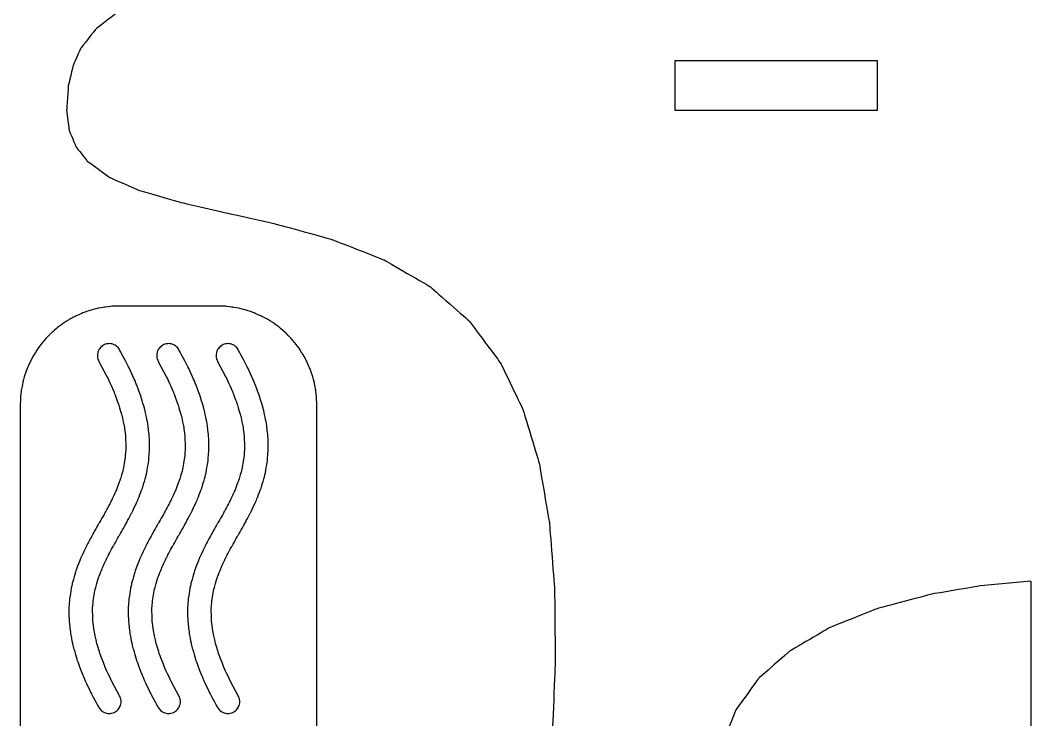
# Model space of a CAD drawing. Header units: centimetres. Extents: x -35.4 to 30.2, y -20.1 to 20.9.
# Drawn here: x 9.2 to 19.42, y -5.74 to 1.33 of the extents above; entities that cross this region are included whole.
import ezdxf

# ---------------------------------------------------------------- set-up
doc = ezdxf.new("R2010")
doc.units = ezdxf.units.CM
doc.header["$MEASUREMENT"] = 0
doc.layers.add('Capa 1', color=7, linetype='Continuous')

msp = doc.modelspace()

# ---------------------------------------------------------------- linework, layer by layer
at = {"layer": 'Capa 1', "color": 1, "lineweight": 25}
for points, knots in [([(9.66697, 20.91947), (9.66697, 20.91947), (9.69244, 20.71479), (9.69244, 20.71479), (9.69244, 20.71479), (9.69244, 20.71479), (9.76416, 20.54525), (9.76416, 20.54525), (9.76416, 20.54525), (9.76416, 20.54525), (9.87539, 20.40533), (9.87539, 20.40533), (9.87539, 20.40533), (9.87539, 20.40533), (10.10279, 20.23992), (10.10279, 20.23992), (10.10279, 20.23992), (10.10279, 20.23992), (10.38636, 20.11436), (10.38636, 20.11436), (10.38636, 20.11436), (10.38636, 20.11436), (10.82362, 19.98606), (10.82362, 19.98606), (10.82362, 19.98606), (10.82362, 19.98606), (11.2986, 19.87814), (11.2986, 19.87814), (11.2986, 19.87814), (11.2986, 19.87814), (11.78456, 19.76885), (11.78456, 19.76885), (11.78456, 19.76885), (11.78456, 19.76885), (12.3526, 19.61187), (12.3526, 19.61187), (12.3526, 19.61187), (12.3526, 19.61187), (12.87877, 19.40567), (12.87877, 19.40567), (12.87877, 19.40567), (12.87877, 19.40567), (13.34457, 19.13445), (13.34457, 19.13445), (13.34457, 19.13445), (13.34457, 19.13445), (13.73877, 18.7882), (13.73877, 18.7882), (13.73877, 18.7882), (13.73877, 18.7882), (14.05634, 18.36162), (14.05634, 18.36162), (14.05634, 18.36162), (14.05634, 18.36162), (14.28335, 17.88968), (14.28335, 17.88968), (14.28335, 17.88968), (14.28335, 17.88968), (14.44626, 17.34781), (14.44626, 17.34781), (14.44626, 17.34781), (14.44626, 17.34781), (14.55012, 16.73934), (14.55012, 16.73934), (14.55012, 16.73934), (14.55012, 16.73934), (14.60152, 16.06924), (14.60152, 16.06924), (14.60152, 16.06924), (14.60152, 16.06924), (14.60791, 15.34364), (14.60791, 15.34364), (14.60791, 15.34364), (14.60791, 15.34364), (14.57725, 14.56972), (14.57725, 14.56972), (14.57725, 14.56972), (14.57725, 14.56972), (14.473, 13.27531), (14.473, 13.27531), (14.473, 13.27531), (14.473, 13.27531), (14.3247, 11.91496), (14.3247, 11.91496), (14.3247, 11.91496), (14.3247, 11.91496), (14.15494, 10.52438), (14.15494, 10.52438), (14.15494, 10.52438), (14.15494, 10.52438), (14.0206, 9.46478), (14.0206, 9.46478), (14.0206, 9.46478), (14.0206, 9.46478), (13.88626, 8.42521), (13.88626, 8.42521), (13.88626, 8.42521), (13.88626, 8.42521), (13.75246, 7.42159), (13.75246, 7.42159), (13.75246, 7.42159), (13.75246, 7.42159), (13.61681, 6.46931), (13.61681, 6.46931), (13.61681, 6.46931), (13.61681, 6.46931), (13.4745, 5.5827), (13.4745, 5.5827), (13.4745, 5.5827), (13.4745, 5.5827), (13.32164, 4.78836), (13.32164, 4.78836), (13.32164, 4.78836), (13.32164, 4.78836), (13.14808, 4.08022), (13.14808, 4.08022), (13.14808, 4.08022), (13.14808, 4.08022), (12.94569, 3.46625), (12.94569, 3.46625), (12.94569, 3.46625), (12.94569, 3.46625), (12.70682, 2.95126), (12.70682, 2.95126), (12.70682, 2.95126), (12.70682, 2.95126), (12.453, 2.56967), (12.453, 2.56967), (12.453, 2.56967), (12.453, 2.56967), (12.16178, 2.2673), (12.16178, 2.2673), (12.16178, 2.2673), (12.16178, 2.2673), (11.83366, 2.03679), (11.83366, 2.03679), (11.83366, 2.03679), (11.83366, 2.03679), (11.47319, 1.86549), (11.47319, 1.86549), (11.47319, 1.86549), (11.47319, 1.86549), (11.08979, 1.73439), (11.08979, 1.73439), (11.08979, 1.73439), (11.08979, 1.73439), (10.76386, 1.63713), (10.76386, 1.63713), (10.76386, 1.63713), (10.76386, 1.63713), (10.44573, 1.52985), (10.44573, 1.52985), (10.44573, 1.52985), (10.44573, 1.52985), (10.15246, 1.38779), (10.15246, 1.38779), (10.15246, 1.38779), (10.15246, 1.38779), (9.96175, 1.24054), (9.96175, 1.24054), (9.96175, 1.24054), (9.96175, 1.24054), (9.80829, 1.04189), (9.80829, 1.04189), (9.80829, 1.04189), (9.80829, 1.04189), (9.73301, 0.87252), (9.73301, 0.87252), (9.73301, 0.87252), (9.73301, 0.87252), (9.68429, 0.6671), (9.68429, 0.6671), (9.68429, 0.6671), (9.68429, 0.6671), (9.66697, 0.41948), (9.66697, 0.41948)], [0, 0, 0, 0, 0.02222222, 0.02222222, 0.02222222, 0.02222223, 0.04444444, 0.04444444, 0.04444444, 0.04444445, 0.06666667, 0.06666667, 0.06666667, 0.06666668, 0.08888889, 0.08888889, 0.08888889, 0.0888889, 0.11111111, 0.11111111, 0.11111111, 0.11111112, 0.13333333, 0.13333333, 0.13333333, 0.13333334, 0.15555556, 0.15555556, 0.15555556, 0.15555557, 0.17777778, 0.17777778, 0.17777778, 0.17777779, 0.2, 0.2, 0.2, 0.20000001, 0.22222222, 0.22222222, 0.22222222, 0.22222223, 0.24444444, 0.24444444, 0.24444444, 0.24444445, 0.26666667, 0.26666667, 0.26666667, 0.26666668, 0.28888889, 0.28888889, 0.28888889, 0.2888889, 0.31111111, 0.31111111, 0.31111111, 0.31111112, 0.33333333, 0.33333333, 0.33333333, 0.33333334, 0.35555556, 0.35555556, 0.35555556, 0.35555557, 0.37777778, 0.37777778, 0.37777778, 0.37777779, 0.4, 0.4, 0.4, 0.40000001, 0.42222222, 0.42222222, 0.42222222, 0.42222223, 0.44444444, 0.44444444, 0.44444444, 0.44444445, 0.46666667, 0.46666667, 0.46666667, 0.46666668, 0.48888889, 0.48888889, 0.48888889, 0.4888889, 0.51111111, 0.51111111, 0.51111111, 0.51111112, 0.53333333, 0.53333333, 0.53333333, 0.53333334, 0.55555556, 0.55555556, 0.55555556, 0.55555557, 0.57777778, 0.57777778, 0.57777778, 0.57777779, 0.6, 0.6, 0.6, 0.60000001, 0.62222222, 0.62222222, 0.62222222, 0.62222223, 0.64444444, 0.64444444, 0.64444444, 0.64444445, 0.66666667, 0.66666667, 0.66666667, 0.66666668, 0.68888889, 0.68888889, 0.68888889, 0.6888889, 0.71111111, 0.71111111, 0.71111111, 0.71111112, 0.73333333, 0.73333333, 0.73333333, 0.73333334, 0.75555556, 0.75555556, 0.75555556, 0.75555557, 0.77777778, 0.77777778, 0.77777778, 0.77777779, 0.8, 0.8, 0.8, 0.80000001, 0.82222222, 0.82222222, 0.82222222, 0.82222223, 0.84444444, 0.84444444, 0.84444444, 0.84444445, 0.86666667, 0.86666667, 0.86666667, 0.86666668, 0.88888889, 0.88888889, 0.88888889, 0.8888889, 0.91111111, 0.91111111, 0.91111111, 0.91111112, 0.93333333, 0.93333333, 0.93333333, 0.93333334, 0.95555556, 0.95555556, 0.95555556, 0.95555557, 1, 1, 1, 1]), ([(9.66697, 0.41948), (9.66697, 0.41948), (9.69244, 0.2148), (9.69244, 0.2148), (9.69244, 0.2148), (9.69244, 0.2148), (9.76416, 0.04526), (9.76416, 0.04526), (9.76416, 0.04526), (9.76416, 0.04526), (9.87539, -0.09469), (9.87539, -0.09469), (9.87539, -0.09469), (9.87539, -0.09469), (10.10279, -0.26007), (10.10279, -0.26007), (10.10279, -0.26007), (10.10279, -0.26007), (10.38636, -0.38562), (10.38636, -0.38562), (10.38636, -0.38562), (10.38636, -0.38562), (10.82362, -0.51393), (10.82362, -0.51393), (10.82362, -0.51393), (10.82362, -0.51393), (11.2986, -0.62188), (11.2986, -0.62188), (11.2986, -0.62188), (11.2986, -0.62188), (11.78456, -0.73114), (11.78456, -0.73114), (11.78456, -0.73114), (11.78456, -0.73114), (12.3526, -0.88812), (12.3526, -0.88812), (12.3526, -0.88812), (12.3526, -0.88812), (12.87877, -1.09436), (12.87877, -1.09436), (12.87877, -1.09436), (12.87877, -1.09436), (13.34457, -1.36554), (13.34457, -1.36554), (13.34457, -1.36554), (13.34457, -1.36554), (13.73877, -1.71179), (13.73877, -1.71179), (13.73877, -1.71179), (13.73877, -1.71179), (14.05634, -2.13837), (14.05634, -2.13837), (14.05634, -2.13837), (14.05634, -2.13837), (14.28335, -2.61035), (14.28335, -2.61035), (14.28335, -2.61035), (14.28335, -2.61035), (14.44626, -3.15221), (14.44626, -3.15221), (14.44626, -3.15221), (14.44626, -3.15221), (14.55012, -3.76065), (14.55012, -3.76065), (14.55012, -3.76065), (14.55012, -3.76065), (14.60152, -4.43075), (14.60152, -4.43075), (14.60152, -4.43075), (14.60152, -4.43075), (14.60791, -5.15638), (14.60791, -5.15638), (14.60791, -5.15638), (14.60791, -5.15638), (14.57725, -5.93027), (14.57725, -5.93027), (14.57725, -5.93027), (14.57725, -5.93027), (14.473, -7.22472), (14.473, -7.22472), (14.473, -7.22472), (14.473, -7.22472), (14.3247, -8.58503), (14.3247, -8.58503), (14.3247, -8.58503), (14.3247, -8.58503), (14.15494, -9.97564), (14.15494, -9.97564), (14.15494, -9.97564), (14.15494, -9.97564), (14.0206, -11.03521), (14.0206, -11.03521), (14.0206, -11.03521), (14.0206, -11.03521), (13.88626, -12.07478), (13.88626, -12.07478), (13.88626, -12.07478), (13.88626, -12.07478), (13.75246, -13.07839), (13.75246, -13.07839), (13.75246, -13.07839), (13.75246, -13.07839), (13.61681, -14.03068), (13.61681, -14.03068), (13.61681, -14.03068), (13.61681, -14.03068), (13.4745, -14.91728), (13.4745, -14.91728), (13.4745, -14.91728), (13.4745, -14.91728), (13.32164, -15.71167), (13.32164, -15.71167), (13.32164, -15.71167), (13.32164, -15.71167), (13.14808, -16.4198), (13.14808, -16.4198), (13.14808, -16.4198), (13.14808, -16.4198), (12.94569, -17.03374), (12.94569, -17.03374), (12.94569, -17.03374), (12.94569, -17.03374), (12.70682, -17.54872), (12.70682, -17.54872), (12.70682, -17.54872), (12.70682, -17.54872), (12.453, -17.93036), (12.453, -17.93036), (12.453, -17.93036), (12.453, -17.93036), (12.16178, -18.23269), (12.16178, -18.23269), (12.16178, -18.23269), (12.16178, -18.23269), (11.83366, -18.46319), (11.83366, -18.46319), (11.83366, -18.46319), (11.83366, -18.46319), (11.47319, -18.63454), (11.47319, -18.63454), (11.47319, -18.63454), (11.47319, -18.63454), (11.08979, -18.76559), (11.08979, -18.76559), (11.08979, -18.76559), (11.08979, -18.76559), (10.76386, -18.86285), (10.76386, -18.86285), (10.76386, -18.86285), (10.76386, -18.86285), (10.44573, -18.97017), (10.44573, -18.97017), (10.44573, -18.97017), (10.44573, -18.97017), (10.15246, -19.1122), (10.15246, -19.1122), (10.15246, -19.1122), (10.15246, -19.1122), (9.96175, -19.25948), (9.96175, -19.25948), (9.96175, -19.25948), (9.96175, -19.25948), (9.80829, -19.45813), (9.80829, -19.45813), (9.80829, -19.45813), (9.80829, -19.45813), (9.73301, -19.62747), (9.73301, -19.62747), (9.73301, -19.62747), (9.73301, -19.62747), (9.68429, -19.83289), (9.68429, -19.83289), (9.68429, -19.83289), (9.68429, -19.83289), (9.66697, -20.0805), (9.66697, -20.0805)], [0, 0, 0, 0, 0.02222222, 0.02222222, 0.02222222, 0.02222223, 0.04444444, 0.04444444, 0.04444444, 0.04444445, 0.06666667, 0.06666667, 0.06666667, 0.06666668, 0.08888889, 0.08888889, 0.08888889, 0.0888889, 0.11111111, 0.11111111, 0.11111111, 0.11111112, 0.13333333, 0.13333333, 0.13333333, 0.13333334, 0.15555556, 0.15555556, 0.15555556, 0.15555557, 0.17777778, 0.17777778, 0.17777778, 0.17777779, 0.2, 0.2, 0.2, 0.20000001, 0.22222222, 0.22222222, 0.22222222, 0.22222223, 0.24444444, 0.24444444, 0.24444444, 0.24444445, 0.26666667, 0.26666667, 0.26666667, 0.26666668, 0.28888889, 0.28888889, 0.28888889, 0.2888889, 0.31111111, 0.31111111, 0.31111111, 0.31111112, 0.33333333, 0.33333333, 0.33333333, 0.33333334, 0.35555556, 0.35555556, 0.35555556, 0.35555557, 0.37777778, 0.37777778, 0.37777778, 0.37777779, 0.4, 0.4, 0.4, 0.40000001, 0.42222222, 0.42222222, 0.42222222, 0.42222223, 0.44444444, 0.44444444, 0.44444444, 0.44444445, 0.46666667, 0.46666667, 0.46666667, 0.46666668, 0.48888889, 0.48888889, 0.48888889, 0.4888889, 0.51111111, 0.51111111, 0.51111111, 0.51111112, 0.53333333, 0.53333333, 0.53333333, 0.53333334, 0.55555556, 0.55555556, 0.55555556, 0.55555557, 0.57777778, 0.57777778, 0.57777778, 0.57777779, 0.6, 0.6, 0.6, 0.60000001, 0.62222222, 0.62222222, 0.62222222, 0.62222223, 0.64444444, 0.64444444, 0.64444444, 0.64444445, 0.66666667, 0.66666667, 0.66666667, 0.66666668, 0.68888889, 0.68888889, 0.68888889, 0.6888889, 0.71111111, 0.71111111, 0.71111111, 0.71111112, 0.73333333, 0.73333333, 0.73333333, 0.73333334, 0.75555556, 0.75555556, 0.75555556, 0.75555557, 0.77777778, 0.77777778, 0.77777778, 0.77777779, 0.8, 0.8, 0.8, 0.80000001, 0.82222222, 0.82222222, 0.82222222, 0.82222223, 0.84444444, 0.84444444, 0.84444444, 0.84444445, 0.86666667, 0.86666667, 0.86666667, 0.86666668, 0.88888889, 0.88888889, 0.88888889, 0.8888889, 0.91111111, 0.91111111, 0.91111111, 0.91111112, 0.93333333, 0.93333333, 0.93333333, 0.93333334, 0.95555556, 0.95555556, 0.95555556, 0.95555557, 1, 1, 1, 1]), ([(10.19777, -1.56053), (10.19777, -1.56053), (10.12305, -1.56331), (10.12305, -1.56331), (10.12305, -1.56331), (10.12305, -1.56331), (10.04872, -1.57171), (10.04872, -1.57171), (10.04872, -1.57171), (10.04872, -1.57171), (9.97524, -1.58561), (9.97524, -1.58561), (9.97524, -1.58561), (9.97524, -1.58561), (9.90302, -1.60494), (9.90302, -1.60494), (9.90302, -1.60494), (9.90302, -1.60494), (9.83243, -1.62964), (9.83243, -1.62964), (9.83243, -1.62964), (9.83243, -1.62964), (9.76389, -1.65955), (9.76389, -1.65955), (9.76389, -1.65955), (9.76389, -1.65955), (9.69778, -1.69451), (9.69778, -1.69451), (9.69778, -1.69451), (9.69778, -1.69451), (9.63445, -1.73427), (9.63445, -1.73427), (9.63445, -1.73427), (9.63445, -1.73427), (9.57427, -1.77868), (9.57427, -1.77868), (9.57427, -1.77868), (9.57427, -1.77868), (9.51761, -1.82747), (9.51761, -1.82747), (9.51761, -1.82747), (9.51761, -1.82747), (9.46473, -1.88035), (9.46473, -1.88035), (9.46473, -1.88035), (9.46473, -1.88035), (9.41594, -1.93705), (9.41594, -1.93705), (9.41594, -1.93705), (9.41594, -1.93705), (9.37153, -1.99719), (9.37153, -1.99719), (9.37153, -1.99719), (9.37153, -1.99719), (9.33173, -2.06052), (9.33173, -2.06052), (9.33173, -2.06052), (9.33173, -2.06052), (9.29681, -2.12663), (9.29681, -2.12663), (9.29681, -2.12663), (9.29681, -2.12663), (9.26689, -2.19517), (9.26689, -2.19517), (9.26689, -2.19517), (9.26689, -2.19517), (9.2422, -2.26576), (9.2422, -2.26576), (9.2422, -2.26576), (9.2422, -2.26576), (9.22283, -2.33801), (9.22283, -2.33801), (9.22283, -2.33801), (9.22283, -2.33801), (9.20893, -2.4115), (9.20893, -2.4115), (9.20893, -2.4115), (9.20893, -2.4115), (9.20057, -2.48579), (9.20057, -2.48579), (9.20057, -2.48579), (9.20057, -2.48579), (9.19778, -2.56051), (9.19778, -2.56051)], [0, 0, 0, 0, 0.04545455, 0.04545455, 0.04545455, 0.04545456, 0.09090909, 0.09090909, 0.09090909, 0.0909091, 0.13636364, 0.13636364, 0.13636364, 0.13636365, 0.18181818, 0.18181818, 0.18181818, 0.18181819, 0.22727273, 0.22727273, 0.22727273, 0.22727274, 0.27272727, 0.27272727, 0.27272727, 0.27272728, 0.31818182, 0.31818182, 0.31818182, 0.31818183, 0.36363636, 0.36363636, 0.36363636, 0.36363637, 0.40909091, 0.40909091, 0.40909091, 0.40909092, 0.45454545, 0.45454545, 0.45454545, 0.45454546, 0.5, 0.5, 0.5, 0.50000001, 0.54545455, 0.54545455, 0.54545455, 0.54545456, 0.59090909, 0.59090909, 0.59090909, 0.5909091, 0.63636364, 0.63636364, 0.63636364, 0.63636365, 0.68181818, 0.68181818, 0.68181818, 0.68181819, 0.72727273, 0.72727273, 0.72727273, 0.72727274, 0.77272727, 0.77272727, 0.77272727, 0.77272728, 0.81818182, 0.81818182, 0.81818182, 0.81818183, 0.86363636, 0.86363636, 0.86363636, 0.86363637, 0.90909091, 0.90909091, 0.90909091, 0.90909092, 1, 1, 1, 1]), ([(12.19777, -2.56051), (12.19777, -2.56051), (12.19498, -2.48579), (12.19498, -2.48579), (12.19498, -2.48579), (12.19498, -2.48579), (12.18659, -2.4115), (12.18659, -2.4115), (12.18659, -2.4115), (12.18659, -2.4115), (12.17269, -2.33801), (12.17269, -2.33801), (12.17269, -2.33801), (12.17269, -2.33801), (12.15336, -2.26576), (12.15336, -2.26576), (12.15336, -2.26576), (12.15336, -2.26576), (12.12863, -2.19517), (12.12863, -2.19517), (12.12863, -2.19517), (12.12863, -2.19517), (12.09875, -2.12663), (12.09875, -2.12663), (12.09875, -2.12663), (12.09875, -2.12663), (12.06379, -2.06052), (12.06379, -2.06052), (12.06379, -2.06052), (12.06379, -2.06052), (12.02399, -1.99719), (12.02399, -1.99719), (12.02399, -1.99719), (12.02399, -1.99719), (11.97961, -1.93705), (11.97961, -1.93705), (11.97961, -1.93705), (11.97961, -1.93705), (11.93082, -1.88035), (11.93082, -1.88035), (11.93082, -1.88035), (11.93082, -1.88035), (11.87794, -1.82747), (11.87794, -1.82747), (11.87794, -1.82747), (11.87794, -1.82747), (11.82125, -1.77868), (11.82125, -1.77868), (11.82125, -1.77868), (11.82125, -1.77868), (11.7611, -1.73427), (11.7611, -1.73427), (11.7611, -1.73427), (11.7611, -1.73427), (11.69778, -1.69451), (11.69778, -1.69451), (11.69778, -1.69451), (11.69778, -1.69451), (11.63167, -1.65955), (11.63167, -1.65955), (11.63167, -1.65955), (11.63167, -1.65955), (11.56312, -1.62964), (11.56312, -1.62964), (11.56312, -1.62964), (11.56312, -1.62964), (11.49253, -1.60494), (11.49253, -1.60494), (11.49253, -1.60494), (11.49253, -1.60494), (11.42028, -1.58561), (11.42028, -1.58561), (11.42028, -1.58561), (11.42028, -1.58561), (11.3468, -1.57171), (11.3468, -1.57171), (11.3468, -1.57171), (11.3468, -1.57171), (11.27251, -1.56331), (11.27251, -1.56331), (11.27251, -1.56331), (11.27251, -1.56331), (11.19775, -1.56053), (11.19775, -1.56053)], [0, 0, 0, 0, 0.04545455, 0.04545455, 0.04545455, 0.04545456, 0.09090909, 0.09090909, 0.09090909, 0.0909091, 0.13636364, 0.13636364, 0.13636364, 0.13636365, 0.18181818, 0.18181818, 0.18181818, 0.18181819, 0.22727273, 0.22727273, 0.22727273, 0.22727274, 0.27272727, 0.27272727, 0.27272727, 0.27272728, 0.31818182, 0.31818182, 0.31818182, 0.31818183, 0.36363636, 0.36363636, 0.36363636, 0.36363637, 0.40909091, 0.40909091, 0.40909091, 0.40909092, 0.45454545, 0.45454545, 0.45454545, 0.45454546, 0.5, 0.5, 0.5, 0.50000001, 0.54545455, 0.54545455, 0.54545455, 0.54545456, 0.59090909, 0.59090909, 0.59090909, 0.5909091, 0.63636364, 0.63636364, 0.63636364, 0.63636365, 0.68181818, 0.68181818, 0.68181818, 0.68181819, 0.72727273, 0.72727273, 0.72727273, 0.72727274, 0.77272727, 0.77272727, 0.77272727, 0.77272728, 0.81818182, 0.81818182, 0.81818182, 0.81818183, 0.86363636, 0.86363636, 0.86363636, 0.86363637, 0.90909091, 0.90909091, 0.90909091, 0.90909092, 1, 1, 1, 1]), ([(10.20211, -2.00125), (10.20211, -2.00125), (10.1875, -1.98083), (10.1875, -1.98083), (10.1875, -1.98083), (10.1875, -1.98083), (10.16895, -1.96393), (10.16895, -1.96393), (10.16895, -1.96393), (10.16895, -1.96393), (10.14732, -1.95123), (10.14732, -1.95123), (10.14732, -1.95123), (10.14732, -1.95123), (10.12351, -1.94333), (10.12351, -1.94333), (10.12351, -1.94333), (10.12351, -1.94333), (10.0986, -1.94054), (10.0986, -1.94054), (10.0986, -1.94054), (10.0986, -1.94054), (10.07363, -1.94297), (10.07363, -1.94297), (10.07363, -1.94297), (10.07363, -1.94297), (10.04971, -1.95056), (10.04971, -1.95056), (10.04971, -1.95056), (10.04971, -1.95056), (10.02791, -1.96298), (10.02791, -1.96298), (10.02791, -1.96298), (10.02791, -1.96298), (10.00914, -1.97963), (10.00914, -1.97963), (10.00914, -1.97963), (10.00914, -1.97963), (9.99425, -1.99981), (9.99425, -1.99981), (9.99425, -1.99981), (9.99425, -1.99981), (9.98388, -2.02267), (9.98388, -2.02267), (9.98388, -2.02267), (9.98388, -2.02267), (9.97852, -2.04718), (9.97852, -2.04718), (9.97852, -2.04718), (9.97852, -2.04718), (9.97834, -2.07227), (9.97834, -2.07227), (9.97834, -2.07227), (9.97834, -2.07227), (9.98338, -2.09682), (9.98338, -2.09682), (9.98338, -2.09682), (9.98338, -2.09682), (9.99344, -2.11982), (9.99344, -2.11982)], [0, 0, 0, 0, 0.0625, 0.0625, 0.0625, 0.06250001, 0.125, 0.125, 0.125, 0.12500001, 0.1875, 0.1875, 0.1875, 0.18750001, 0.25, 0.25, 0.25, 0.25000001, 0.3125, 0.3125, 0.3125, 0.31250001, 0.375, 0.375, 0.375, 0.37500001, 0.4375, 0.4375, 0.4375, 0.43750001, 0.5, 0.5, 0.5, 0.50000001, 0.5625, 0.5625, 0.5625, 0.56250001, 0.625, 0.625, 0.625, 0.62500001, 0.6875, 0.6875, 0.6875, 0.68750001, 0.75, 0.75, 0.75, 0.75000001, 0.8125, 0.8125, 0.8125, 0.81250001, 0.875, 0.875, 0.875, 0.87500001, 1, 1, 1, 1]), ([(10.80211, -2.00125), (10.80211, -2.00125), (10.78751, -1.98083), (10.78751, -1.98083), (10.78751, -1.98083), (10.78751, -1.98083), (10.76895, -1.96393), (10.76895, -1.96393), (10.76895, -1.96393), (10.76895, -1.96393), (10.74733, -1.95123), (10.74733, -1.95123), (10.74733, -1.95123), (10.74733, -1.95123), (10.72351, -1.94333), (10.72351, -1.94333), (10.72351, -1.94333), (10.72351, -1.94333), (10.69857, -1.94054), (10.69857, -1.94054), (10.69857, -1.94054), (10.69857, -1.94054), (10.67363, -1.94297), (10.67363, -1.94297), (10.67363, -1.94297), (10.67363, -1.94297), (10.64971, -1.95056), (10.64971, -1.95056), (10.64971, -1.95056), (10.64971, -1.95056), (10.62791, -1.96298), (10.62791, -1.96298), (10.62791, -1.96298), (10.62791, -1.96298), (10.60914, -1.97963), (10.60914, -1.97963), (10.60914, -1.97963), (10.60914, -1.97963), (10.59425, -1.99981), (10.59425, -1.99981), (10.59425, -1.99981), (10.59425, -1.99981), (10.58388, -2.02267), (10.58388, -2.02267), (10.58388, -2.02267), (10.58388, -2.02267), (10.57852, -2.04718), (10.57852, -2.04718), (10.57852, -2.04718), (10.57852, -2.04718), (10.57834, -2.07227), (10.57834, -2.07227), (10.57834, -2.07227), (10.57834, -2.07227), (10.58339, -2.09682), (10.58339, -2.09682), (10.58339, -2.09682), (10.58339, -2.09682), (10.59344, -2.11982), (10.59344, -2.11982)], [0, 0, 0, 0, 0.0625, 0.0625, 0.0625, 0.06250001, 0.125, 0.125, 0.125, 0.12500001, 0.1875, 0.1875, 0.1875, 0.18750001, 0.25, 0.25, 0.25, 0.25000001, 0.3125, 0.3125, 0.3125, 0.31250001, 0.375, 0.375, 0.375, 0.37500001, 0.4375, 0.4375, 0.4375, 0.43750001, 0.5, 0.5, 0.5, 0.50000001, 0.5625, 0.5625, 0.5625, 0.56250001, 0.625, 0.625, 0.625, 0.62500001, 0.6875, 0.6875, 0.6875, 0.68750001, 0.75, 0.75, 0.75, 0.75000001, 0.8125, 0.8125, 0.8125, 0.81250001, 0.875, 0.875, 0.875, 0.87500001, 1, 1, 1, 1]), ([(11.40212, -2.00125), (11.40212, -2.00125), (11.38748, -1.98083), (11.38748, -1.98083), (11.38748, -1.98083), (11.38748, -1.98083), (11.36895, -1.96393), (11.36895, -1.96393), (11.36895, -1.96393), (11.36895, -1.96393), (11.34733, -1.95123), (11.34733, -1.95123), (11.34733, -1.95123), (11.34733, -1.95123), (11.32352, -1.94333), (11.32352, -1.94333), (11.32352, -1.94333), (11.32352, -1.94333), (11.29858, -1.94054), (11.29858, -1.94054), (11.29858, -1.94054), (11.29858, -1.94054), (11.27363, -1.94297), (11.27363, -1.94297), (11.27363, -1.94297), (11.27363, -1.94297), (11.24972, -1.95056), (11.24972, -1.95056), (11.24972, -1.95056), (11.24972, -1.95056), (11.22791, -1.96298), (11.22791, -1.96298), (11.22791, -1.96298), (11.22791, -1.96298), (11.20915, -1.97963), (11.20915, -1.97963), (11.20915, -1.97963), (11.20915, -1.97963), (11.19426, -1.99981), (11.19426, -1.99981), (11.19426, -1.99981), (11.19426, -1.99981), (11.18389, -2.02267), (11.18389, -2.02267), (11.18389, -2.02267), (11.18389, -2.02267), (11.17853, -2.04718), (11.17853, -2.04718), (11.17853, -2.04718), (11.17853, -2.04718), (11.17835, -2.07227), (11.17835, -2.07227), (11.17835, -2.07227), (11.17835, -2.07227), (11.18339, -2.09682), (11.18339, -2.09682), (11.18339, -2.09682), (11.18339, -2.09682), (11.19345, -2.11982), (11.19345, -2.11982)], [0, 0, 0, 0, 0.0625, 0.0625, 0.0625, 0.06250001, 0.125, 0.125, 0.125, 0.12500001, 0.1875, 0.1875, 0.1875, 0.18750001, 0.25, 0.25, 0.25, 0.25000001, 0.3125, 0.3125, 0.3125, 0.31250001, 0.375, 0.375, 0.375, 0.37500001, 0.4375, 0.4375, 0.4375, 0.43750001, 0.5, 0.5, 0.5, 0.50000001, 0.5625, 0.5625, 0.5625, 0.56250001, 0.625, 0.625, 0.625, 0.62500001, 0.6875, 0.6875, 0.6875, 0.68750001, 0.75, 0.75, 0.75, 0.75000001, 0.8125, 0.8125, 0.8125, 0.81250001, 0.875, 0.875, 0.875, 0.87500001, 1, 1, 1, 1]), ([(10.20182, -5.50074), (10.20182, -5.50074), (10.11995, -5.34865), (10.11995, -5.34865), (10.11995, -5.34865), (10.11995, -5.34865), (10.0545, -5.20708), (10.0545, -5.20708), (10.0545, -5.20708), (10.0545, -5.20708), (10.0043, -5.0755), (10.0043, -5.0755), (10.0043, -5.0755), (10.0043, -5.0755), (9.968, -4.95323), (9.968, -4.95323), (9.968, -4.95323), (9.968, -4.95323), (9.9443, -4.83956), (9.9443, -4.83956), (9.9443, -4.83956), (9.9443, -4.83956), (9.93181, -4.73355), (9.93181, -4.73355), (9.93181, -4.73355), (9.93181, -4.73355), (9.92934, -4.63428), (9.92934, -4.63428), (9.92934, -4.63428), (9.92934, -4.63428), (9.93572, -4.54058), (9.93572, -4.54058), (9.93572, -4.54058), (9.93572, -4.54058), (9.95636, -4.42237), (9.95636, -4.42237), (9.95636, -4.42237), (9.95636, -4.42237), (9.98903, -4.30969), (9.98903, -4.30969), (9.98903, -4.30969), (9.98903, -4.30969), (10.03189, -4.20043), (10.03189, -4.20043), (10.03189, -4.20043), (10.03189, -4.20043), (10.08315, -4.09291), (10.08315, -4.09291), (10.08315, -4.09291), (10.08315, -4.09291), (10.14062, -3.98566), (10.14062, -3.98566), (10.14062, -3.98566), (10.14062, -3.98566), (10.20197, -3.87729), (10.20197, -3.87729), (10.20197, -3.87729), (10.20197, -3.87729), (10.2648, -3.76634), (10.2648, -3.76634), (10.2648, -3.76634), (10.2648, -3.76634), (10.32628, -3.65119), (10.32628, -3.65119), (10.32628, -3.65119), (10.32628, -3.65119), (10.38354, -3.5303), (10.38354, -3.5303), (10.38354, -3.5303), (10.38354, -3.5303), (10.43353, -3.40206), (10.43353, -3.40206), (10.43353, -3.40206), (10.43353, -3.40206), (10.4729, -3.26515), (10.4729, -3.26515), (10.4729, -3.26515), (10.4729, -3.26515), (10.49826, -3.11857), (10.49826, -3.11857), (10.49826, -3.11857), (10.49826, -3.11857), (10.50613, -3.00194), (10.50613, -3.00194), (10.50613, -3.00194), (10.50613, -3.00194), (10.50313, -2.87939), (10.50313, -2.87939), (10.50313, -2.87939), (10.50313, -2.87939), (10.48814, -2.75073), (10.48814, -2.75073), (10.48814, -2.75073), (10.48814, -2.75073), (10.46027, -2.61561), (10.46027, -2.61561), (10.46027, -2.61561), (10.46027, -2.61561), (10.41861, -2.47373), (10.41861, -2.47373), (10.41861, -2.47373), (10.41861, -2.47373), (10.3623, -2.32447), (10.3623, -2.32447), (10.3623, -2.32447), (10.3623, -2.32447), (10.29044, -2.1672), (10.29044, -2.1672), (10.29044, -2.1672), (10.29044, -2.1672), (10.20211, -2.00125), (10.20211, -2.00125)], [0, 0, 0, 0, 0.03448276, 0.03448276, 0.03448276, 0.03448277, 0.06896552, 0.06896552, 0.06896552, 0.06896553, 0.10344828, 0.10344828, 0.10344828, 0.10344829, 0.13793103, 0.13793103, 0.13793103, 0.13793104, 0.17241379, 0.17241379, 0.17241379, 0.1724138, 0.20689655, 0.20689655, 0.20689655, 0.20689656, 0.24137931, 0.24137931, 0.24137931, 0.24137932, 0.27586207, 0.27586207, 0.27586207, 0.27586208, 0.31034483, 0.31034483, 0.31034483, 0.31034484, 0.34482759, 0.34482759, 0.34482759, 0.3448276, 0.37931034, 0.37931034, 0.37931034, 0.37931035, 0.4137931, 0.4137931, 0.4137931, 0.41379311, 0.44827586, 0.44827586, 0.44827586, 0.44827587, 0.48275862, 0.48275862, 0.48275862, 0.48275863, 0.51724138, 0.51724138, 0.51724138, 0.51724139, 0.55172414, 0.55172414, 0.55172414, 0.55172415, 0.5862069, 0.5862069, 0.5862069, 0.58620691, 0.62068966, 0.62068966, 0.62068966, 0.62068967, 0.65517241, 0.65517241, 0.65517241, 0.65517242, 0.68965517, 0.68965517, 0.68965517, 0.68965518, 0.72413793, 0.72413793, 0.72413793, 0.72413794, 0.75862069, 0.75862069, 0.75862069, 0.7586207, 0.79310345, 0.79310345, 0.79310345, 0.79310346, 0.82758621, 0.82758621, 0.82758621, 0.82758622, 0.86206897, 0.86206897, 0.86206897, 0.86206898, 0.89655172, 0.89655172, 0.89655172, 0.89655173, 0.93103448, 0.93103448, 0.93103448, 0.93103449, 1, 1, 1, 1]), ([(10.80183, -5.50074), (10.80183, -5.50074), (10.71995, -5.34865), (10.71995, -5.34865), (10.71995, -5.34865), (10.71995, -5.34865), (10.65451, -5.20708), (10.65451, -5.20708), (10.65451, -5.20708), (10.65451, -5.20708), (10.60431, -5.0755), (10.60431, -5.0755), (10.60431, -5.0755), (10.60431, -5.0755), (10.56801, -4.95323), (10.56801, -4.95323), (10.56801, -4.95323), (10.56801, -4.95323), (10.5443, -4.83956), (10.5443, -4.83956), (10.5443, -4.83956), (10.5443, -4.83956), (10.53181, -4.73355), (10.53181, -4.73355), (10.53181, -4.73355), (10.53181, -4.73355), (10.52934, -4.63428), (10.52934, -4.63428), (10.52934, -4.63428), (10.52934, -4.63428), (10.53573, -4.54058), (10.53573, -4.54058), (10.53573, -4.54058), (10.53573, -4.54058), (10.55637, -4.42237), (10.55637, -4.42237), (10.55637, -4.42237), (10.55637, -4.42237), (10.58903, -4.30969), (10.58903, -4.30969), (10.58903, -4.30969), (10.58903, -4.30969), (10.6319, -4.20043), (10.6319, -4.20043), (10.6319, -4.20043), (10.6319, -4.20043), (10.68315, -4.09291), (10.68315, -4.09291), (10.68315, -4.09291), (10.68315, -4.09291), (10.74062, -3.98566), (10.74062, -3.98566), (10.74062, -3.98566), (10.74062, -3.98566), (10.80197, -3.87729), (10.80197, -3.87729), (10.80197, -3.87729), (10.80197, -3.87729), (10.8648, -3.76634), (10.8648, -3.76634), (10.8648, -3.76634), (10.8648, -3.76634), (10.92629, -3.65119), (10.92629, -3.65119), (10.92629, -3.65119), (10.92629, -3.65119), (10.98355, -3.5303), (10.98355, -3.5303), (10.98355, -3.5303), (10.98355, -3.5303), (11.03353, -3.40206), (11.03353, -3.40206), (11.03353, -3.40206), (11.03353, -3.40206), (11.0729, -3.26515), (11.0729, -3.26515), (11.0729, -3.26515), (11.0729, -3.26515), (11.09827, -3.11857), (11.09827, -3.11857), (11.09827, -3.11857), (11.09827, -3.11857), (11.10614, -3.00194), (11.10614, -3.00194), (11.10614, -3.00194), (11.10614, -3.00194), (11.1031, -2.87939), (11.1031, -2.87939), (11.1031, -2.87939), (11.1031, -2.87939), (11.08814, -2.75073), (11.08814, -2.75073), (11.08814, -2.75073), (11.08814, -2.75073), (11.06027, -2.61561), (11.06027, -2.61561), (11.06027, -2.61561), (11.06027, -2.61561), (11.01861, -2.47373), (11.01861, -2.47373), (11.01861, -2.47373), (11.01861, -2.47373), (10.96231, -2.32447), (10.96231, -2.32447), (10.96231, -2.32447), (10.96231, -2.32447), (10.89045, -2.1672), (10.89045, -2.1672), (10.89045, -2.1672), (10.89045, -2.1672), (10.80211, -2.00125), (10.80211, -2.00125)], [0, 0, 0, 0, 0.03448276, 0.03448276, 0.03448276, 0.03448277, 0.06896552, 0.06896552, 0.06896552, 0.06896553, 0.10344828, 0.10344828, 0.10344828, 0.10344829, 0.13793103, 0.13793103, 0.13793103, 0.13793104, 0.17241379, 0.17241379, 0.17241379, 0.1724138, 0.20689655, 0.20689655, 0.20689655, 0.20689656, 0.24137931, 0.24137931, 0.24137931, 0.24137932, 0.27586207, 0.27586207, 0.27586207, 0.27586208, 0.31034483, 0.31034483, 0.31034483, 0.31034484, 0.34482759, 0.34482759, 0.34482759, 0.3448276, 0.37931034, 0.37931034, 0.37931034, 0.37931035, 0.4137931, 0.4137931, 0.4137931, 0.41379311, 0.44827586, 0.44827586, 0.44827586, 0.44827587, 0.48275862, 0.48275862, 0.48275862, 0.48275863, 0.51724138, 0.51724138, 0.51724138, 0.51724139, 0.55172414, 0.55172414, 0.55172414, 0.55172415, 0.5862069, 0.5862069, 0.5862069, 0.58620691, 0.62068966, 0.62068966, 0.62068966, 0.62068967, 0.65517241, 0.65517241, 0.65517241, 0.65517242, 0.68965517, 0.68965517, 0.68965517, 0.68965518, 0.72413793, 0.72413793, 0.72413793, 0.72413794, 0.75862069, 0.75862069, 0.75862069, 0.7586207, 0.79310345, 0.79310345, 0.79310345, 0.79310346, 0.82758621, 0.82758621, 0.82758621, 0.82758622, 0.86206897, 0.86206897, 0.86206897, 0.86206898, 0.89655172, 0.89655172, 0.89655172, 0.89655173, 0.93103448, 0.93103448, 0.93103448, 0.93103449, 1, 1, 1, 1]), ([(11.4018, -5.50074), (11.4018, -5.50074), (11.31992, -5.34865), (11.31992, -5.34865), (11.31992, -5.34865), (11.31992, -5.34865), (11.25451, -5.20708), (11.25451, -5.20708), (11.25451, -5.20708), (11.25451, -5.20708), (11.20431, -5.0755), (11.20431, -5.0755), (11.20431, -5.0755), (11.20431, -5.0755), (11.16801, -4.95323), (11.16801, -4.95323), (11.16801, -4.95323), (11.16801, -4.95323), (11.14431, -4.83956), (11.14431, -4.83956), (11.14431, -4.83956), (11.14431, -4.83956), (11.13182, -4.73355), (11.13182, -4.73355), (11.13182, -4.73355), (11.13182, -4.73355), (11.12935, -4.63428), (11.12935, -4.63428), (11.12935, -4.63428), (11.12935, -4.63428), (11.13573, -4.54058), (11.13573, -4.54058), (11.13573, -4.54058), (11.13573, -4.54058), (11.15637, -4.42237), (11.15637, -4.42237), (11.15637, -4.42237), (11.15637, -4.42237), (11.189, -4.30969), (11.189, -4.30969), (11.189, -4.30969), (11.189, -4.30969), (11.2319, -4.20043), (11.2319, -4.20043), (11.2319, -4.20043), (11.2319, -4.20043), (11.28316, -4.09291), (11.28316, -4.09291), (11.28316, -4.09291), (11.28316, -4.09291), (11.34063, -3.98566), (11.34063, -3.98566), (11.34063, -3.98566), (11.34063, -3.98566), (11.40197, -3.87729), (11.40197, -3.87729), (11.40197, -3.87729), (11.40197, -3.87729), (11.4648, -3.76634), (11.4648, -3.76634), (11.4648, -3.76634), (11.4648, -3.76634), (11.52629, -3.65119), (11.52629, -3.65119), (11.52629, -3.65119), (11.52629, -3.65119), (11.58355, -3.5303), (11.58355, -3.5303), (11.58355, -3.5303), (11.58355, -3.5303), (11.63354, -3.40206), (11.63354, -3.40206), (11.63354, -3.40206), (11.63354, -3.40206), (11.67291, -3.26515), (11.67291, -3.26515), (11.67291, -3.26515), (11.67291, -3.26515), (11.69824, -3.11857), (11.69824, -3.11857), (11.69824, -3.11857), (11.69824, -3.11857), (11.7061, -3.00194), (11.7061, -3.00194), (11.7061, -3.00194), (11.7061, -3.00194), (11.70311, -2.87939), (11.70311, -2.87939), (11.70311, -2.87939), (11.70311, -2.87939), (11.68815, -2.75073), (11.68815, -2.75073), (11.68815, -2.75073), (11.68815, -2.75073), (11.66028, -2.61561), (11.66028, -2.61561), (11.66028, -2.61561), (11.66028, -2.61561), (11.61862, -2.47373), (11.61862, -2.47373), (11.61862, -2.47373), (11.61862, -2.47373), (11.56231, -2.32447), (11.56231, -2.32447), (11.56231, -2.32447), (11.56231, -2.32447), (11.49045, -2.1672), (11.49045, -2.1672), (11.49045, -2.1672), (11.49045, -2.1672), (11.40212, -2.00125), (11.40212, -2.00125)], [0, 0, 0, 0, 0.03448276, 0.03448276, 0.03448276, 0.03448277, 0.06896552, 0.06896552, 0.06896552, 0.06896553, 0.10344828, 0.10344828, 0.10344828, 0.10344829, 0.13793103, 0.13793103, 0.13793103, 0.13793104, 0.17241379, 0.17241379, 0.17241379, 0.1724138, 0.20689655, 0.20689655, 0.20689655, 0.20689656, 0.24137931, 0.24137931, 0.24137931, 0.24137932, 0.27586207, 0.27586207, 0.27586207, 0.27586208, 0.31034483, 0.31034483, 0.31034483, 0.31034484, 0.34482759, 0.34482759, 0.34482759, 0.3448276, 0.37931034, 0.37931034, 0.37931034, 0.37931035, 0.4137931, 0.4137931, 0.4137931, 0.41379311, 0.44827586, 0.44827586, 0.44827586, 0.44827587, 0.48275862, 0.48275862, 0.48275862, 0.48275863, 0.51724138, 0.51724138, 0.51724138, 0.51724139, 0.55172414, 0.55172414, 0.55172414, 0.55172415, 0.5862069, 0.5862069, 0.5862069, 0.58620691, 0.62068966, 0.62068966, 0.62068966, 0.62068967, 0.65517241, 0.65517241, 0.65517241, 0.65517242, 0.68965517, 0.68965517, 0.68965517, 0.68965518, 0.72413793, 0.72413793, 0.72413793, 0.72413794, 0.75862069, 0.75862069, 0.75862069, 0.7586207, 0.79310345, 0.79310345, 0.79310345, 0.79310346, 0.82758621, 0.82758621, 0.82758621, 0.82758622, 0.86206897, 0.86206897, 0.86206897, 0.86206898, 0.89655172, 0.89655172, 0.89655172, 0.89655173, 0.93103448, 0.93103448, 0.93103448, 0.93103449, 1, 1, 1, 1]), ([(9.99344, -2.11982), (9.99344, -2.11982), (10.07535, -2.27367), (10.07535, -2.27367), (10.07535, -2.27367), (10.07535, -2.27367), (10.14083, -2.41693), (10.14083, -2.41693), (10.14083, -2.41693), (10.14083, -2.41693), (10.1911, -2.5501), (10.1911, -2.5501), (10.1911, -2.5501), (10.1911, -2.5501), (10.22744, -2.67386), (10.22744, -2.67386), (10.22744, -2.67386), (10.22744, -2.67386), (10.25121, -2.78893), (10.25121, -2.78893), (10.25121, -2.78893), (10.25121, -2.78893), (10.2637, -2.89621), (10.2637, -2.89621), (10.2637, -2.89621), (10.2637, -2.89621), (10.26621, -2.99668), (10.26621, -2.99668), (10.26621, -2.99668), (10.26621, -2.99668), (10.25979, -3.09144), (10.25979, -3.09144), (10.25979, -3.09144), (10.25979, -3.09144), (10.23911, -3.21082), (10.23911, -3.21082), (10.23911, -3.21082), (10.23911, -3.21082), (10.20645, -3.32445), (10.20645, -3.32445), (10.20645, -3.32445), (10.20645, -3.32445), (10.16355, -3.43441), (10.16355, -3.43441), (10.16355, -3.43441), (10.16355, -3.43441), (10.11229, -3.54236), (10.11229, -3.54236), (10.11229, -3.54236), (10.11229, -3.54236), (10.05486, -3.64982), (10.05486, -3.64982), (10.05486, -3.64982), (10.05486, -3.64982), (9.99358, -3.75823), (9.99358, -3.75823), (9.99358, -3.75823), (9.99358, -3.75823), (9.93079, -3.869), (9.93079, -3.869), (9.93079, -3.869), (9.93079, -3.869), (9.8693, -3.98376), (9.8693, -3.98376), (9.8693, -3.98376), (9.8693, -3.98376), (9.81208, -4.10412), (9.81208, -4.10412), (9.81208, -4.10412), (9.81208, -4.10412), (9.76209, -4.23162), (9.76209, -4.23162), (9.76209, -4.23162), (9.76209, -4.23162), (9.72268, -4.36765), (9.72268, -4.36765), (9.72268, -4.36765), (9.72268, -4.36765), (9.69732, -4.51321), (9.69732, -4.51321), (9.69732, -4.51321), (9.69732, -4.51321), (9.68942, -4.62895), (9.68942, -4.62895), (9.68942, -4.62895), (9.68942, -4.62895), (9.69241, -4.75055), (9.69241, -4.75055), (9.69241, -4.75055), (9.69241, -4.75055), (9.70741, -4.87815), (9.70741, -4.87815), (9.70741, -4.87815), (9.70741, -4.87815), (9.73535, -5.01203), (9.73535, -5.01203), (9.73535, -5.01203), (9.73535, -5.01203), (9.77705, -5.15262), (9.77705, -5.15262), (9.77705, -5.15262), (9.77705, -5.15262), (9.83342, -5.30039), (9.83342, -5.30039), (9.83342, -5.30039), (9.83342, -5.30039), (9.90532, -5.45608), (9.90532, -5.45608), (9.90532, -5.45608), (9.90532, -5.45608), (9.99372, -5.62029), (9.99372, -5.62029)], [0, 0, 0, 0, 0.03448276, 0.03448276, 0.03448276, 0.03448277, 0.06896552, 0.06896552, 0.06896552, 0.06896553, 0.10344828, 0.10344828, 0.10344828, 0.10344829, 0.13793103, 0.13793103, 0.13793103, 0.13793104, 0.17241379, 0.17241379, 0.17241379, 0.1724138, 0.20689655, 0.20689655, 0.20689655, 0.20689656, 0.24137931, 0.24137931, 0.24137931, 0.24137932, 0.27586207, 0.27586207, 0.27586207, 0.27586208, 0.31034483, 0.31034483, 0.31034483, 0.31034484, 0.34482759, 0.34482759, 0.34482759, 0.3448276, 0.37931034, 0.37931034, 0.37931034, 0.37931035, 0.4137931, 0.4137931, 0.4137931, 0.41379311, 0.44827586, 0.44827586, 0.44827586, 0.44827587, 0.48275862, 0.48275862, 0.48275862, 0.48275863, 0.51724138, 0.51724138, 0.51724138, 0.51724139, 0.55172414, 0.55172414, 0.55172414, 0.55172415, 0.5862069, 0.5862069, 0.5862069, 0.58620691, 0.62068966, 0.62068966, 0.62068966, 0.62068967, 0.65517241, 0.65517241, 0.65517241, 0.65517242, 0.68965517, 0.68965517, 0.68965517, 0.68965518, 0.72413793, 0.72413793, 0.72413793, 0.72413794, 0.75862069, 0.75862069, 0.75862069, 0.7586207, 0.79310345, 0.79310345, 0.79310345, 0.79310346, 0.82758621, 0.82758621, 0.82758621, 0.82758622, 0.86206897, 0.86206897, 0.86206897, 0.86206898, 0.89655172, 0.89655172, 0.89655172, 0.89655173, 0.93103448, 0.93103448, 0.93103448, 0.93103449, 1, 1, 1, 1]), ([(10.59344, -2.11982), (10.59344, -2.11982), (10.67536, -2.27367), (10.67536, -2.27367), (10.67536, -2.27367), (10.67536, -2.27367), (10.74083, -2.41693), (10.74083, -2.41693), (10.74083, -2.41693), (10.74083, -2.41693), (10.7911, -2.5501), (10.7911, -2.5501), (10.7911, -2.5501), (10.7911, -2.5501), (10.82744, -2.67386), (10.82744, -2.67386), (10.82744, -2.67386), (10.82744, -2.67386), (10.85122, -2.78893), (10.85122, -2.78893), (10.85122, -2.78893), (10.85122, -2.78893), (10.86371, -2.89621), (10.86371, -2.89621), (10.86371, -2.89621), (10.86371, -2.89621), (10.86621, -2.99668), (10.86621, -2.99668), (10.86621, -2.99668), (10.86621, -2.99668), (10.85979, -3.09144), (10.85979, -3.09144), (10.85979, -3.09144), (10.85979, -3.09144), (10.83912, -3.21082), (10.83912, -3.21082), (10.83912, -3.21082), (10.83912, -3.21082), (10.80645, -3.32445), (10.80645, -3.32445), (10.80645, -3.32445), (10.80645, -3.32445), (10.76355, -3.43441), (10.76355, -3.43441), (10.76355, -3.43441), (10.76355, -3.43441), (10.71229, -3.54236), (10.71229, -3.54236), (10.71229, -3.54236), (10.71229, -3.54236), (10.65486, -3.64982), (10.65486, -3.64982), (10.65486, -3.64982), (10.65486, -3.64982), (10.59358, -3.75823), (10.59358, -3.75823), (10.59358, -3.75823), (10.59358, -3.75823), (10.53079, -3.869), (10.53079, -3.869), (10.53079, -3.869), (10.53079, -3.869), (10.4693, -3.98376), (10.4693, -3.98376), (10.4693, -3.98376), (10.4693, -3.98376), (10.41208, -4.10412), (10.41208, -4.10412), (10.41208, -4.10412), (10.41208, -4.10412), (10.36209, -4.23162), (10.36209, -4.23162), (10.36209, -4.23162), (10.36209, -4.23162), (10.32269, -4.36765), (10.32269, -4.36765), (10.32269, -4.36765), (10.32269, -4.36765), (10.29729, -4.51321), (10.29729, -4.51321), (10.29729, -4.51321), (10.29729, -4.51321), (10.28942, -4.62895), (10.28942, -4.62895), (10.28942, -4.62895), (10.28942, -4.62895), (10.29242, -4.75055), (10.29242, -4.75055), (10.29242, -4.75055), (10.29242, -4.75055), (10.30741, -4.87815), (10.30741, -4.87815), (10.30741, -4.87815), (10.30741, -4.87815), (10.33535, -5.01203), (10.33535, -5.01203), (10.33535, -5.01203), (10.33535, -5.01203), (10.37705, -5.15262), (10.37705, -5.15262), (10.37705, -5.15262), (10.37705, -5.15262), (10.43339, -5.30039), (10.43339, -5.30039), (10.43339, -5.30039), (10.43339, -5.30039), (10.50532, -5.45608), (10.50532, -5.45608), (10.50532, -5.45608), (10.50532, -5.45608), (10.59373, -5.62029), (10.59373, -5.62029)], [0, 0, 0, 0, 0.03448276, 0.03448276, 0.03448276, 0.03448277, 0.06896552, 0.06896552, 0.06896552, 0.06896553, 0.10344828, 0.10344828, 0.10344828, 0.10344829, 0.13793103, 0.13793103, 0.13793103, 0.13793104, 0.17241379, 0.17241379, 0.17241379, 0.1724138, 0.20689655, 0.20689655, 0.20689655, 0.20689656, 0.24137931, 0.24137931, 0.24137931, 0.24137932, 0.27586207, 0.27586207, 0.27586207, 0.27586208, 0.31034483, 0.31034483, 0.31034483, 0.31034484, 0.34482759, 0.34482759, 0.34482759, 0.3448276, 0.37931034, 0.37931034, 0.37931034, 0.37931035, 0.4137931, 0.4137931, 0.4137931, 0.41379311, 0.44827586, 0.44827586, 0.44827586, 0.44827587, 0.48275862, 0.48275862, 0.48275862, 0.48275863, 0.51724138, 0.51724138, 0.51724138, 0.51724139, 0.55172414, 0.55172414, 0.55172414, 0.55172415, 0.5862069, 0.5862069, 0.5862069, 0.58620691, 0.62068966, 0.62068966, 0.62068966, 0.62068967, 0.65517241, 0.65517241, 0.65517241, 0.65517242, 0.68965517, 0.68965517, 0.68965517, 0.68965518, 0.72413793, 0.72413793, 0.72413793, 0.72413794, 0.75862069, 0.75862069, 0.75862069, 0.7586207, 0.79310345, 0.79310345, 0.79310345, 0.79310346, 0.82758621, 0.82758621, 0.82758621, 0.82758622, 0.86206897, 0.86206897, 0.86206897, 0.86206898, 0.89655172, 0.89655172, 0.89655172, 0.89655173, 0.93103448, 0.93103448, 0.93103448, 0.93103449, 1, 1, 1, 1]), ([(11.19345, -2.11982), (11.19345, -2.11982), (11.27536, -2.27367), (11.27536, -2.27367), (11.27536, -2.27367), (11.27536, -2.27367), (11.34084, -2.41693), (11.34084, -2.41693), (11.34084, -2.41693), (11.34084, -2.41693), (11.39111, -2.5501), (11.39111, -2.5501), (11.39111, -2.5501), (11.39111, -2.5501), (11.42745, -2.67386), (11.42745, -2.67386), (11.42745, -2.67386), (11.42745, -2.67386), (11.45122, -2.78893), (11.45122, -2.78893), (11.45122, -2.78893), (11.45122, -2.78893), (11.46371, -2.89621), (11.46371, -2.89621), (11.46371, -2.89621), (11.46371, -2.89621), (11.46618, -2.99668), (11.46618, -2.99668), (11.46618, -2.99668), (11.46618, -2.99668), (11.4598, -3.09144), (11.4598, -3.09144), (11.4598, -3.09144), (11.4598, -3.09144), (11.43912, -3.21082), (11.43912, -3.21082), (11.43912, -3.21082), (11.43912, -3.21082), (11.40646, -3.32445), (11.40646, -3.32445), (11.40646, -3.32445), (11.40646, -3.32445), (11.36356, -3.43441), (11.36356, -3.43441), (11.36356, -3.43441), (11.36356, -3.43441), (11.3123, -3.54236), (11.3123, -3.54236), (11.3123, -3.54236), (11.3123, -3.54236), (11.25487, -3.64982), (11.25487, -3.64982), (11.25487, -3.64982), (11.25487, -3.64982), (11.19359, -3.75823), (11.19359, -3.75823), (11.19359, -3.75823), (11.19359, -3.75823), (11.13079, -3.869), (11.13079, -3.869), (11.13079, -3.869), (11.13079, -3.869), (11.06931, -3.98376), (11.06931, -3.98376), (11.06931, -3.98376), (11.06931, -3.98376), (11.01208, -4.10412), (11.01208, -4.10412), (11.01208, -4.10412), (11.01208, -4.10412), (10.96206, -4.23162), (10.96206, -4.23162), (10.96206, -4.23162), (10.96206, -4.23162), (10.92269, -4.36765), (10.92269, -4.36765), (10.92269, -4.36765), (10.92269, -4.36765), (10.89729, -4.51321), (10.89729, -4.51321), (10.89729, -4.51321), (10.89729, -4.51321), (10.88942, -4.62895), (10.88942, -4.62895), (10.88942, -4.62895), (10.88942, -4.62895), (10.89242, -4.75055), (10.89242, -4.75055), (10.89242, -4.75055), (10.89242, -4.75055), (10.90742, -4.87815), (10.90742, -4.87815), (10.90742, -4.87815), (10.90742, -4.87815), (10.93532, -5.01203), (10.93532, -5.01203), (10.93532, -5.01203), (10.93532, -5.01203), (10.97705, -5.15262), (10.97705, -5.15262), (10.97705, -5.15262), (10.97705, -5.15262), (11.03339, -5.30039), (11.03339, -5.30039), (11.03339, -5.30039), (11.03339, -5.30039), (11.10532, -5.45608), (11.10532, -5.45608), (11.10532, -5.45608), (11.10532, -5.45608), (11.19373, -5.62029), (11.19373, -5.62029)], [0, 0, 0, 0, 0.03448276, 0.03448276, 0.03448276, 0.03448277, 0.06896552, 0.06896552, 0.06896552, 0.06896553, 0.10344828, 0.10344828, 0.10344828, 0.10344829, 0.13793103, 0.13793103, 0.13793103, 0.13793104, 0.17241379, 0.17241379, 0.17241379, 0.1724138, 0.20689655, 0.20689655, 0.20689655, 0.20689656, 0.24137931, 0.24137931, 0.24137931, 0.24137932, 0.27586207, 0.27586207, 0.27586207, 0.27586208, 0.31034483, 0.31034483, 0.31034483, 0.31034484, 0.34482759, 0.34482759, 0.34482759, 0.3448276, 0.37931034, 0.37931034, 0.37931034, 0.37931035, 0.4137931, 0.4137931, 0.4137931, 0.41379311, 0.44827586, 0.44827586, 0.44827586, 0.44827587, 0.48275862, 0.48275862, 0.48275862, 0.48275863, 0.51724138, 0.51724138, 0.51724138, 0.51724139, 0.55172414, 0.55172414, 0.55172414, 0.55172415, 0.5862069, 0.5862069, 0.5862069, 0.58620691, 0.62068966, 0.62068966, 0.62068966, 0.62068967, 0.65517241, 0.65517241, 0.65517241, 0.65517242, 0.68965517, 0.68965517, 0.68965517, 0.68965518, 0.72413793, 0.72413793, 0.72413793, 0.72413794, 0.75862069, 0.75862069, 0.75862069, 0.7586207, 0.79310345, 0.79310345, 0.79310345, 0.79310346, 0.82758621, 0.82758621, 0.82758621, 0.82758622, 0.86206897, 0.86206897, 0.86206897, 0.86206898, 0.89655172, 0.89655172, 0.89655172, 0.89655173, 0.93103448, 0.93103448, 0.93103448, 0.93103449, 1, 1, 1, 1]), ([(19.41697, -4.34333), (19.41697, -4.34333), (18.90897, -4.39064), (18.90897, -4.39064), (18.90897, -4.39064), (18.90897, -4.39064), (18.42394, -4.47189), (18.42394, -4.47189), (18.42394, -4.47189), (18.42394, -4.47189), (17.86958, -4.61815), (17.86958, -4.61815), (17.86958, -4.61815), (17.86958, -4.61815), (17.38356, -4.81207), (17.38356, -4.81207), (17.38356, -4.81207), (17.38356, -4.81207), (16.97836, -5.05037), (16.97836, -5.05037), (16.97836, -5.05037), (16.97836, -5.05037), (16.66125, -5.32928), (16.66125, -5.32928), (16.66125, -5.32928), (16.66125, -5.32928), (16.43364, -5.64473), (16.43364, -5.64473), (16.43364, -5.64473), (16.43364, -5.64473), (16.28191, -6.02686), (16.28191, -6.02686), (16.28191, -6.02686), (16.28191, -6.02686), (16.21894, -6.44271), (16.21894, -6.44271), (16.21894, -6.44271), (16.21894, -6.44271), (16.22539, -6.8876), (16.22539, -6.8876), (16.22539, -6.8876), (16.22539, -6.8876), (16.27746, -7.35743), (16.27746, -7.35743), (16.27746, -7.35743), (16.27746, -7.35743), (16.39049, -8.13728), (16.39049, -8.13728), (16.39049, -8.13728), (16.39049, -8.13728), (16.46461, -8.95551), (16.46461, -8.95551)], [0, 0, 0, 0, 0.07142857, 0.07142857, 0.07142857, 0.07142858, 0.14285714, 0.14285714, 0.14285714, 0.14285715, 0.21428571, 0.21428571, 0.21428571, 0.21428572, 0.28571429, 0.28571429, 0.28571429, 0.2857143, 0.35714286, 0.35714286, 0.35714286, 0.35714287, 0.42857143, 0.42857143, 0.42857143, 0.42857144, 0.5, 0.5, 0.5, 0.50000001, 0.57142857, 0.57142857, 0.57142857, 0.57142858, 0.64285714, 0.64285714, 0.64285714, 0.64285715, 0.71428571, 0.71428571, 0.71428571, 0.71428572, 0.78571429, 0.78571429, 0.78571429, 0.7857143, 0.85714286, 0.85714286, 0.85714286, 0.85714287, 1, 1, 1, 1]), ([(9.99372, -5.62029), (9.99372, -5.62029), (10.00843, -5.64065), (10.00843, -5.64065), (10.00843, -5.64065), (10.00843, -5.64065), (10.02702, -5.65748), (10.02702, -5.65748), (10.02702, -5.65748), (10.02702, -5.65748), (10.04872, -5.67003), (10.04872, -5.67003), (10.04872, -5.67003), (10.04872, -5.67003), (10.07257, -5.67787), (10.07257, -5.67787), (10.07257, -5.67787), (10.07257, -5.67787), (10.09751, -5.68051), (10.09751, -5.68051), (10.09751, -5.68051), (10.09751, -5.68051), (10.12249, -5.67794), (10.12249, -5.67794), (10.12249, -5.67794), (10.12249, -5.67794), (10.14633, -5.67025), (10.14633, -5.67025), (10.14633, -5.67025), (10.14633, -5.67025), (10.1681, -5.65776), (10.1681, -5.65776), (10.1681, -5.65776), (10.1681, -5.65776), (10.18676, -5.641), (10.18676, -5.641), (10.18676, -5.641), (10.18676, -5.641), (10.20158, -5.62075), (10.20158, -5.62075), (10.20158, -5.62075), (10.20158, -5.62075), (10.21181, -5.59786), (10.21181, -5.59786), (10.21181, -5.59786), (10.21181, -5.59786), (10.21706, -5.5733), (10.21706, -5.5733), (10.21706, -5.5733), (10.21706, -5.5733), (10.21714, -5.54822), (10.21714, -5.54822), (10.21714, -5.54822), (10.21714, -5.54822), (10.21198, -5.52367), (10.21198, -5.52367), (10.21198, -5.52367), (10.21198, -5.52367), (10.20182, -5.50074), (10.20182, -5.50074)], [0, 0, 0, 0, 0.0625, 0.0625, 0.0625, 0.06250001, 0.125, 0.125, 0.125, 0.12500001, 0.1875, 0.1875, 0.1875, 0.18750001, 0.25, 0.25, 0.25, 0.25000001, 0.3125, 0.3125, 0.3125, 0.31250001, 0.375, 0.375, 0.375, 0.37500001, 0.4375, 0.4375, 0.4375, 0.43750001, 0.5, 0.5, 0.5, 0.50000001, 0.5625, 0.5625, 0.5625, 0.56250001, 0.625, 0.625, 0.625, 0.62500001, 0.6875, 0.6875, 0.6875, 0.68750001, 0.75, 0.75, 0.75, 0.75000001, 0.8125, 0.8125, 0.8125, 0.81250001, 0.875, 0.875, 0.875, 0.87500001, 1, 1, 1, 1]), ([(10.59373, -5.62029), (10.59373, -5.62029), (10.60844, -5.64065), (10.60844, -5.64065), (10.60844, -5.64065), (10.60844, -5.64065), (10.62703, -5.65748), (10.62703, -5.65748), (10.62703, -5.65748), (10.62703, -5.65748), (10.64872, -5.67003), (10.64872, -5.67003), (10.64872, -5.67003), (10.64872, -5.67003), (10.67257, -5.67787), (10.67257, -5.67787), (10.67257, -5.67787), (10.67257, -5.67787), (10.69751, -5.68051), (10.69751, -5.68051), (10.69751, -5.68051), (10.69751, -5.68051), (10.72249, -5.67794), (10.72249, -5.67794), (10.72249, -5.67794), (10.72249, -5.67794), (10.74634, -5.67025), (10.74634, -5.67025), (10.74634, -5.67025), (10.74634, -5.67025), (10.7681, -5.65776), (10.7681, -5.65776), (10.7681, -5.65776), (10.7681, -5.65776), (10.78677, -5.641), (10.78677, -5.641), (10.78677, -5.641), (10.78677, -5.641), (10.80158, -5.62075), (10.80158, -5.62075), (10.80158, -5.62075), (10.80158, -5.62075), (10.81181, -5.59786), (10.81181, -5.59786), (10.81181, -5.59786), (10.81181, -5.59786), (10.81707, -5.5733), (10.81707, -5.5733), (10.81707, -5.5733), (10.81707, -5.5733), (10.81714, -5.54822), (10.81714, -5.54822), (10.81714, -5.54822), (10.81714, -5.54822), (10.81199, -5.52367), (10.81199, -5.52367), (10.81199, -5.52367), (10.81199, -5.52367), (10.80183, -5.50074), (10.80183, -5.50074)], [0, 0, 0, 0, 0.0625, 0.0625, 0.0625, 0.06250001, 0.125, 0.125, 0.125, 0.12500001, 0.1875, 0.1875, 0.1875, 0.18750001, 0.25, 0.25, 0.25, 0.25000001, 0.3125, 0.3125, 0.3125, 0.31250001, 0.375, 0.375, 0.375, 0.37500001, 0.4375, 0.4375, 0.4375, 0.43750001, 0.5, 0.5, 0.5, 0.50000001, 0.5625, 0.5625, 0.5625, 0.56250001, 0.625, 0.625, 0.625, 0.62500001, 0.6875, 0.6875, 0.6875, 0.68750001, 0.75, 0.75, 0.75, 0.75000001, 0.8125, 0.8125, 0.8125, 0.81250001, 0.875, 0.875, 0.875, 0.87500001, 1, 1, 1, 1]), ([(11.19373, -5.62029), (11.19373, -5.62029), (11.20844, -5.64065), (11.20844, -5.64065), (11.20844, -5.64065), (11.20844, -5.64065), (11.22703, -5.65748), (11.22703, -5.65748), (11.22703, -5.65748), (11.22703, -5.65748), (11.24873, -5.67003), (11.24873, -5.67003), (11.24873, -5.67003), (11.24873, -5.67003), (11.27258, -5.67787), (11.27258, -5.67787), (11.27258, -5.67787), (11.27258, -5.67787), (11.29752, -5.68051), (11.29752, -5.68051), (11.29752, -5.68051), (11.29752, -5.68051), (11.32246, -5.67794), (11.32246, -5.67794), (11.32246, -5.67794), (11.32246, -5.67794), (11.34634, -5.67025), (11.34634, -5.67025), (11.34634, -5.67025), (11.34634, -5.67025), (11.36811, -5.65776), (11.36811, -5.65776), (11.36811, -5.65776), (11.36811, -5.65776), (11.38677, -5.641), (11.38677, -5.641), (11.38677, -5.641), (11.38677, -5.641), (11.40159, -5.62075), (11.40159, -5.62075), (11.40159, -5.62075), (11.40159, -5.62075), (11.41182, -5.59786), (11.41182, -5.59786), (11.41182, -5.59786), (11.41182, -5.59786), (11.41707, -5.5733), (11.41707, -5.5733), (11.41707, -5.5733), (11.41707, -5.5733), (11.41714, -5.54822), (11.41714, -5.54822), (11.41714, -5.54822), (11.41714, -5.54822), (11.41196, -5.52367), (11.41196, -5.52367), (11.41196, -5.52367), (11.41196, -5.52367), (11.4018, -5.50074), (11.4018, -5.50074)], [0, 0, 0, 0, 0.0625, 0.0625, 0.0625, 0.06250001, 0.125, 0.125, 0.125, 0.12500001, 0.1875, 0.1875, 0.1875, 0.18750001, 0.25, 0.25, 0.25, 0.25000001, 0.3125, 0.3125, 0.3125, 0.31250001, 0.375, 0.375, 0.375, 0.37500001, 0.4375, 0.4375, 0.4375, 0.43750001, 0.5, 0.5, 0.5, 0.50000001, 0.5625, 0.5625, 0.5625, 0.56250001, 0.625, 0.625, 0.625, 0.62500001, 0.6875, 0.6875, 0.6875, 0.68750001, 0.75, 0.75, 0.75, 0.75000001, 0.8125, 0.8125, 0.8125, 0.81250001, 0.875, 0.875, 0.875, 0.87500001, 1, 1, 1, 1])]:
    msp.add_open_spline(points, degree=3, knots=knots, dxfattribs=at)
for points in [[(17.86697, 0.91948), (17.86697, 0.91948), (15.81695, 0.91948), (15.81695, 0.91948)], [(15.81695, 0.91948), (15.81695, 0.91948), (15.81695, 0.41948), (15.81695, 0.41948)], [(17.86697, 0.41948), (17.86697, 0.41948), (17.86697, 0.91948), (17.86697, 0.91948)], [(15.81695, 0.41948), (15.81695, 0.41948), (17.86697, 0.41948), (17.86697, 0.41948)], [(11.19775, -1.56053), (11.19775, -1.56053), (10.19777, -1.56053), (10.19777, -1.56053)], [(9.19778, -2.56051), (9.19778, -2.56051), (9.19778, -8.56052), (9.19778, -8.56052)], [(12.19777, -8.56052), (12.19777, -8.56052), (12.19777, -2.56051), (12.19777, -2.56051)], [(19.41697, -4.34333), (19.41697, -4.34333), (19.41697, -8.95551), (19.41697, -8.95551)]]:
    msp.add_open_spline(points, degree=3, dxfattribs=at)

doc.saveas('drawing.dxf')
